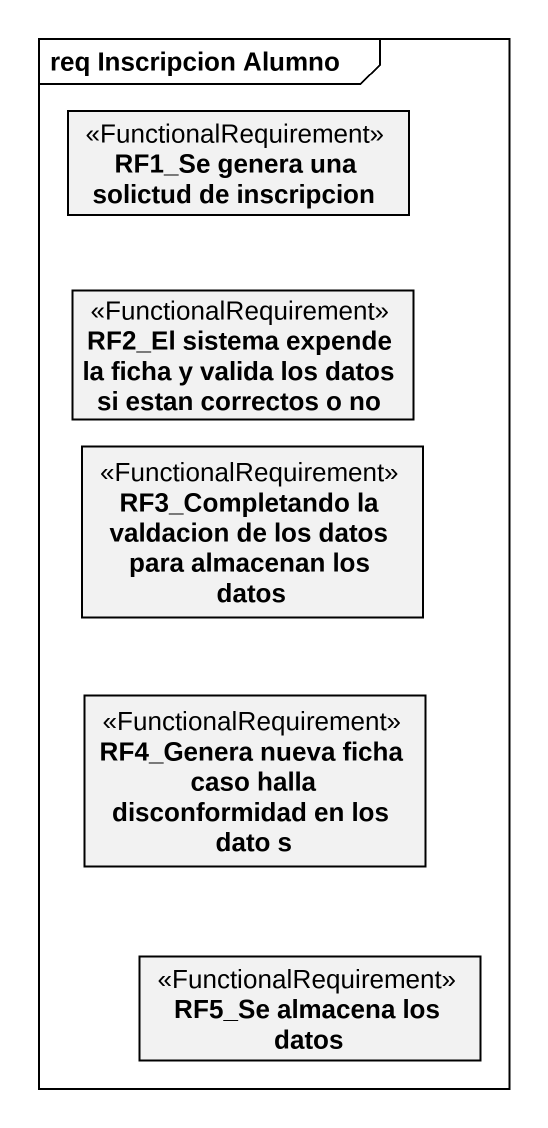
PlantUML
@startuml
mainframe req Inscripcion Alumno
hide circle
hide empty members
class "RF1_Se genera una solictud de inscripcion" as RF1_Se_genera_una_solictud <<FunctionalRequirement>>
class "RF2_El sistema expende la ficha y valida los datos si estan correctos o no" as RF2_El_sistema_expende_la <<FunctionalRequirement>>
class "RF3_Completando la valdacion de los datos para almacenan los datos" as RF3_Completando_la <<FunctionalRequirement>>
class "RF4_Genera nueva ficha caso halla disconformidad en los dato s" as RF4_Genera_nueva_ficha_caso <<FunctionalRequirement>>
class "RF5_Se almacena los datos" as RF5_Se_almacena_los_datos <<FunctionalRequirement>>
@enduml
